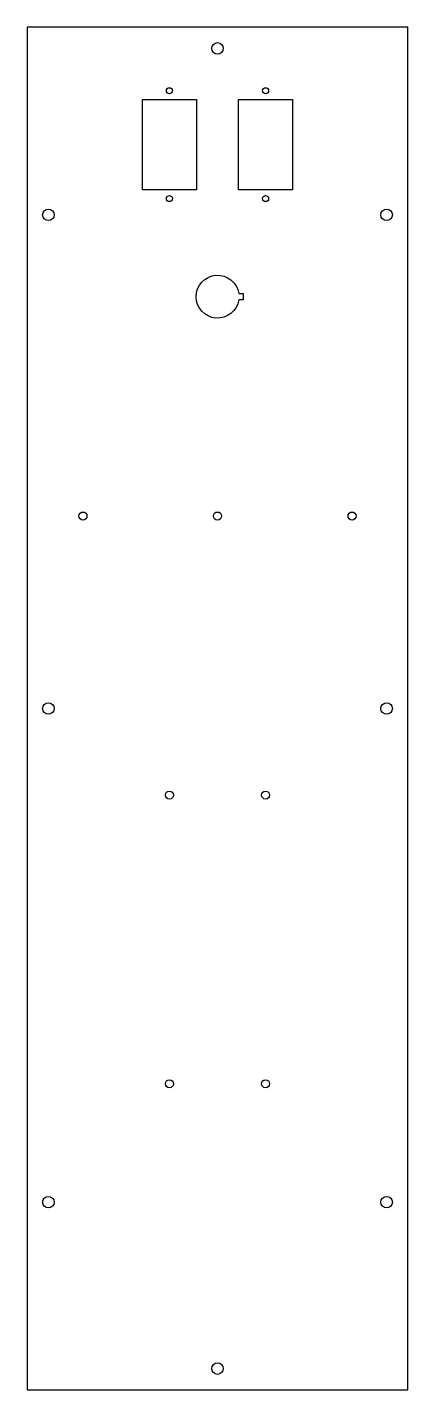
# Model space of a CAD drawing. Header units: millimetres. Extents: x -99 to 99, y -354 to 354.
import ezdxf

# ---------------------------------------------------------------- set-up
doc = ezdxf.new("R2010")
doc.units = ezdxf.units.MM

msp = doc.modelspace()

# ---------------------------------------------------------------- linework, layer by layer
for points in [[(-99, -354), (99, -354), (99, 354), (-99, 354)], [(-11, 269.5), (-39, 269.5), (-39, 316.5), (-11, 316.5)], [(11, 269.5), (11, 316.5), (39, 316.5), (39, 269.5)]]:
    msp.add_lwpolyline(points, close=True)
msp.add_lwpolyline([(13.35, 212.4), (11.03, 212.4, -13.865378), (11.03, 215.6), (13.35, 215.6)], format="xyb", close=True)
for centre, radius in [((0, 343), 3), ((-25, 321), 1.6), ((25, 321), 1.6), ((-25, 265), 1.6), ((25, 265), 1.6), ((-88, 256.5), 3), ((88, 256.5), 3), ((-70, 100), 2.1), ((0, 100), 2.1), ((70, 100), 2.1), ((-88, 0), 3), ((88, 0), 3), ((-25, -45), 2.1), ((25, -45), 2.1), ((-25, -195), 2.1), ((25, -195), 2.1), ((-88, -256.5), 3), ((88, -256.5), 3), ((0, -343), 3)]:
    msp.add_circle(centre, radius)

doc.saveas('drawing.dxf')
